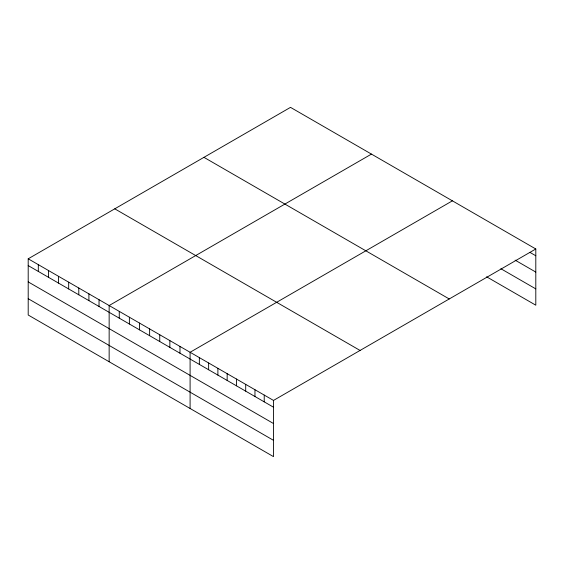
<?xml version="1.0" encoding="UTF-8"?>
<svg xmlns="http://www.w3.org/2000/svg" width="564" height="564" viewBox="0 0 564 564"><rect width="100%" height="100%" fill="white"/><g stroke="black" fill="none" stroke-linecap="round" stroke-linejoin="round"><path stroke-width="0.85" d="M535.8 248.985L273.498 400.426L273.498 456.636L28.2 315.015L28.2 258.805L290.502 107.364L535.8 248.985L535.8 305.194L486.612 276.804M371.45 154.099L109.148 305.54L109.148 361.75M452.399 200.833L190.096 352.274L190.096 408.484M530.097 252.475L535.8 255.767M515.129 260.145L535.8 272.081M500.874 268.718L535.8 288.888M203.942 157.335L449.24 298.962M114.76 208.828L360.058 350.448M28.2 258.805L273.498 400.426M28.2 265.588L273.498 407.208M28.2 281.901L273.498 423.522M28.2 298.701L273.498 440.322M264.227 395.075L264.227 401.857M254.963 389.724L254.963 396.506M245.7 384.373L245.7 391.155M236.429 379.022L236.429 385.804M227.165 373.671L227.165 380.453M217.894 368.32L217.894 375.109M208.631 362.969L208.631 369.758M199.36 357.625L199.36 364.407M179.979 346.43L179.979 353.212M169.856 340.586L169.856 347.375M159.739 334.748L159.739 341.53M149.622 328.904L149.622 335.686M139.505 323.066L139.505 329.848M129.382 317.222L129.382 324.004M119.265 311.377L119.265 318.159M99.031 299.695L99.031 306.478M88.908 293.851L88.908 300.64M78.791 288.014L78.791 294.796M68.674 282.169L68.674 288.951M58.557 276.325L58.557 283.114M48.434 270.487L48.434 277.269M38.317 264.643L38.317 271.425"/></g></svg>
